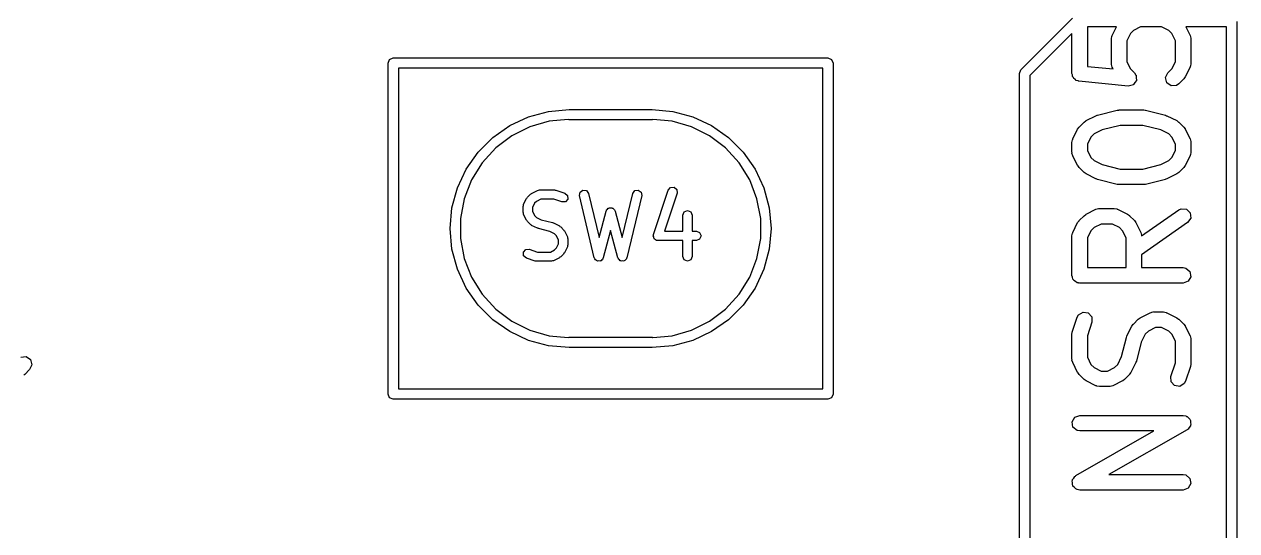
# Model space of a CAD drawing. Extents: x 4.51 to 6.51, y -4.82 to -2.14.
# Drawn here: x 5.7907 to 6.252, y -4.1111 to -3.9183 of the extents above; entities that cross this region are included whole.
import ezdxf

# ---------------------------------------------------------------- set-up
doc = ezdxf.new("R2010")
doc.units = 0
doc.header["$MEASUREMENT"] = 0
doc.layers.add('BLACK', color=7, linetype='CONTINUOUS')

msp = doc.modelspace()

# ---------------------------------------------------------------- linework, layer by layer
at = {"layer": 'BLACK', "linetype": 'CONTINUOUS'}
for p, q in [((6.16987, -3.93562), (6.18955, -3.91593)), ((6.19517, -3.91929), (6.19517, -3.93434)), ((6.20621, -3.91929), (6.19517, -3.91929)), ((6.20458, -3.92256), (6.20621, -3.91929)), ((6.21541, -3.91934), (6.21272, -3.92069)), ((6.22339, -3.91934), (6.21541, -3.91934)), ((6.22609, -3.92069), (6.22339, -3.91934)), ((6.23259, -3.91929), (6.23423, -3.92256)), ((6.24803, -3.91929), (6.23259, -3.91929)), ((6.24803, -4.3878), (6.24803, -3.91929)), ((6.25197, -3.91732), (6.25197, -4.38976)), ((6.18927, -3.92178), (6.17323, -3.93782)), ((6.18927, -3.93701), (6.18927, -3.92178)), ((6.20427, -3.92388), (6.20444, -3.92287)), ((6.20427, -3.93326), (6.20427, -3.92388)), ((6.20444, -3.92287), (6.20456, -3.92274)), ((6.20456, -3.92274), (6.20458, -3.92256)), ((6.21152, -3.92188), (6.21017, -3.92458)), ((6.21017, -3.92458), (6.21017, -3.93256)), ((6.21272, -3.92069), (6.21152, -3.92188)), ((6.22729, -3.92188), (6.22609, -3.92069)), ((6.22864, -3.92458), (6.22729, -3.92188)), ((6.22864, -3.93256), (6.22864, -3.92458)), ((6.23423, -3.92256), (6.23452, -3.92355)), ((6.23452, -3.92355), (6.23448, -3.92372)), ((6.23448, -3.92372), (6.23454, -3.92388)), ((6.23454, -3.92388), (6.23454, -3.93326)), ((5.92913, -3.93307), (5.92971, -3.93168)), ((5.92913, -4.05906), (5.92913, -3.93307)), ((5.92971, -3.93168), (5.9311, -3.9311)), ((5.9311, -3.9311), (6.09646, -3.9311)), ((6.09646, -3.9311), (6.09785, -3.93168)), ((6.09785, -3.93168), (6.09843, -3.93307)), ((6.09843, -3.93307), (6.09843, -4.05906)), ((6.19517, -3.93434), (6.20494, -3.93531)), ((6.20433, -3.93342), (6.20427, -3.93326)), ((6.20428, -3.9336), (6.20433, -3.93342)), ((6.20458, -3.93458), (6.20428, -3.9336)), ((6.21017, -3.93256), (6.21152, -3.93526)), ((6.22729, -3.93526), (6.22864, -3.93256)), ((6.23425, -3.9344), (6.23423, -3.93458)), ((6.23436, -3.93427), (6.23425, -3.9344)), ((6.23454, -3.93326), (6.23436, -3.93427)), ((5.93307, -3.93504), (5.93307, -4.05709)), ((6.09449, -3.93504), (5.93307, -3.93504)), ((6.09449, -4.05709), (6.09449, -3.93504)), ((6.16929, -3.93701), (6.16987, -3.93562)), ((6.16929, -4.38976), (6.16929, -3.93701)), ((6.17323, -3.93782), (6.17323, -4.3878)), ((6.18948, -3.9376), (6.18927, -3.93701)), ((6.18953, -3.93822), (6.18948, -3.9376)), ((6.18982, -3.93852), (6.18953, -3.93822)), ((6.18996, -3.93891), (6.18982, -3.93852)), ((6.1905, -3.93922), (6.18996, -3.93891)), ((6.20494, -3.93531), (6.20458, -3.93458)), ((6.21152, -3.93526), (6.21306, -3.93679)), ((6.21306, -3.93679), (6.21364, -3.93763)), ((6.21364, -3.93763), (6.21365, -3.93765)), ((6.21365, -3.93765), (6.21366, -3.93767)), ((6.21366, -3.93767), (6.21373, -3.93866)), ((6.21373, -3.93866), (6.21382, -3.93965)), ((6.2249, -3.93863), (6.22575, -3.93679)), ((6.22542, -3.94058), (6.2249, -3.93863)), ((6.22575, -3.93679), (6.22729, -3.93526)), ((6.23183, -3.93904), (6.2318, -3.9391)), ((6.23236, -3.93833), (6.23183, -3.93904)), ((6.23423, -3.93458), (6.23236, -3.93833)), ((6.19094, -3.93967), (6.1905, -3.93922)), ((6.1916, -3.93985), (6.19094, -3.93967)), ((6.19171, -3.93992), (6.1916, -3.93985)), ((6.19178, -3.9399), (6.19171, -3.93992)), ((6.19193, -3.93995), (6.19178, -3.9399)), ((6.21067, -3.94182), (6.19193, -3.93995)), ((6.21069, -3.94182), (6.21067, -3.94182)), ((6.21071, -3.94182), (6.21069, -3.94182)), ((6.21167, -3.94157), (6.21071, -3.94182)), ((6.21263, -3.94132), (6.21167, -3.94157)), ((6.21264, -3.94131), (6.21263, -3.94132)), ((6.21266, -3.9413), (6.21264, -3.94131)), ((6.21323, -3.94049), (6.21266, -3.9413)), ((6.21381, -3.93968), (6.21323, -3.94049)), ((6.21382, -3.93965), (6.21381, -3.93966)), ((6.21381, -3.93966), (6.21381, -3.93968)), ((6.22708, -3.94173), (6.22542, -3.94058)), ((6.22909, -3.94156), (6.22708, -3.94173)), ((6.22993, -3.94097), (6.22909, -3.94156)), ((6.2318, -3.9391), (6.22993, -3.94097)), ((5.98255, -3.95352), (5.99017, -3.95148)), ((5.99017, -3.95148), (5.99803, -3.95079)), ((5.99803, -3.95079), (6.02953, -3.95079)), ((6.02953, -3.95079), (6.03739, -3.95148)), ((6.03739, -3.95148), (6.04501, -3.95352)), ((6.19889, -3.95297), (6.199, -3.95289)), ((6.199, -3.95289), (6.2065, -3.95102)), ((6.2065, -3.95102), (6.20709, -3.95097)), ((6.20709, -3.95097), (6.20722, -3.95093)), ((6.20722, -3.95093), (6.21659, -3.95093)), ((6.21659, -3.95093), (6.21717, -3.95103)), ((6.21717, -3.95103), (6.21731, -3.95102)), ((6.21731, -3.95102), (6.22481, -3.95289)), ((6.22481, -3.95289), (6.22527, -3.9531)), ((5.96893, -3.96138), (5.97539, -3.95685)), ((5.97539, -3.95685), (5.98255, -3.95352)), ((5.98303, -3.95735), (5.97618, -3.96077)), ((5.9904, -3.95525), (5.98303, -3.95735)), ((5.99768, -3.95458), (5.9904, -3.95525)), ((5.99803, -3.95472), (5.99768, -3.95458)), ((6.02953, -3.95472), (5.99803, -3.95472)), ((6.02988, -3.95458), (6.02953, -3.95472)), ((6.03716, -3.95525), (6.02988, -3.95458)), ((6.04452, -3.95735), (6.03716, -3.95525)), ((6.05138, -3.96077), (6.04452, -3.95735)), ((6.04501, -3.95352), (6.05217, -3.95685)), ((6.05217, -3.95685), (6.05863, -3.96138)), ((6.19145, -3.95818), (6.19198, -3.95748)), ((6.19198, -3.95748), (6.19201, -3.95742)), ((6.19201, -3.95742), (6.19388, -3.95554)), ((6.19388, -3.95554), (6.1946, -3.95504)), ((6.1946, -3.95504), (6.19465, -3.95499)), ((6.19465, -3.95499), (6.1984, -3.95311)), ((6.1984, -3.95311), (6.19889, -3.95297)), ((6.20758, -3.95683), (6.20075, -3.95854)), ((6.21623, -3.95683), (6.20758, -3.95683)), ((6.22306, -3.95854), (6.21623, -3.95683)), ((6.22527, -3.9531), (6.22541, -3.95311)), ((6.22541, -3.95311), (6.22916, -3.95499)), ((6.22916, -3.95499), (6.22987, -3.95552)), ((6.22987, -3.95552), (6.22993, -3.95554)), ((6.22993, -3.95554), (6.2318, -3.95742)), ((6.2318, -3.95742), (6.23231, -3.95814)), ((5.96335, -3.96696), (5.96893, -3.96138)), ((5.97618, -3.96077), (5.97006, -3.96538)), ((6.0575, -3.96538), (6.05138, -3.96077)), ((6.05863, -3.96138), (6.06421, -3.96696)), ((6.18945, -3.96224), (6.18956, -3.96211)), ((6.18956, -3.96211), (6.18958, -3.96193)), ((6.18958, -3.96193), (6.19145, -3.95818)), ((6.19652, -3.96125), (6.19517, -3.96395)), ((6.19772, -3.96006), (6.19652, -3.96125)), ((6.20075, -3.95854), (6.19772, -3.96006)), ((6.22609, -3.96006), (6.22306, -3.95854)), ((6.22729, -3.96125), (6.22609, -3.96006)), ((6.22864, -3.96395), (6.22729, -3.96125)), ((6.23231, -3.95814), (6.23236, -3.95818)), ((6.23236, -3.95818), (6.23423, -3.96193)), ((6.23423, -3.96193), (6.23452, -3.96292)), ((5.97006, -3.96538), (5.9649, -3.97104)), ((6.06266, -3.97104), (6.0575, -3.96538)), ((6.18927, -3.96325), (6.18945, -3.96224)), ((6.18927, -3.967), (6.18927, -3.96325)), ((6.19517, -3.96395), (6.19517, -3.96631)), ((6.19517, -3.96631), (6.19652, -3.969)), ((6.22729, -3.969), (6.22864, -3.96631)), ((6.22864, -3.96631), (6.22864, -3.96395)), ((6.23452, -3.96292), (6.23448, -3.96309)), ((6.23448, -3.96309), (6.23454, -3.96325)), ((6.23454, -3.96325), (6.23454, -3.967)), ((5.95882, -3.97343), (5.96335, -3.96696)), ((5.9649, -3.97104), (5.96087, -3.97756)), ((6.06669, -3.97756), (6.06266, -3.97104)), ((6.06421, -3.96696), (6.06874, -3.97343)), ((6.18933, -3.96717), (6.18927, -3.967)), ((6.18929, -3.96734), (6.18933, -3.96717)), ((6.18958, -3.96832), (6.18929, -3.96734)), ((6.19145, -3.97207), (6.18958, -3.96832)), ((6.19652, -3.969), (6.19772, -3.9702)), ((6.19772, -3.9702), (6.20075, -3.97172)), ((6.22306, -3.97172), (6.22609, -3.9702)), ((6.22609, -3.9702), (6.22729, -3.969)), ((6.23423, -3.96832), (6.23236, -3.97207)), ((6.23425, -3.96815), (6.23423, -3.96832)), ((6.23436, -3.96801), (6.23425, -3.96815)), ((6.23454, -3.967), (6.23436, -3.96801)), ((5.95549, -3.98058), (5.95882, -3.97343)), ((6.06874, -3.97343), (6.07207, -3.98058)), ((6.1915, -3.97212), (6.19145, -3.97207)), ((6.19201, -3.97284), (6.1915, -3.97212)), ((6.19388, -3.97472), (6.19201, -3.97284)), ((6.19394, -3.97474), (6.19388, -3.97472)), ((6.19465, -3.97527), (6.19394, -3.97474)), ((6.1984, -3.97714), (6.19465, -3.97527)), ((6.20075, -3.97172), (6.20758, -3.97343)), ((6.20758, -3.97343), (6.21623, -3.97343)), ((6.21623, -3.97343), (6.22306, -3.97172)), ((6.22916, -3.97527), (6.22541, -3.97714)), ((6.22921, -3.97522), (6.22916, -3.97527)), ((6.22993, -3.97472), (6.22921, -3.97522)), ((6.2318, -3.97284), (6.22993, -3.97472)), ((6.23183, -3.97278), (6.2318, -3.97284)), ((6.23236, -3.97207), (6.23183, -3.97278)), ((5.95344, -3.9882), (5.95549, -3.98058)), ((5.96087, -3.97756), (5.9581, -3.9847)), ((6.03572, -3.98144), (6.03661, -3.98042)), ((6.03661, -3.98042), (6.03796, -3.98032)), ((6.03796, -3.98032), (6.03899, -3.98121)), ((6.06946, -3.9847), (6.06669, -3.97756)), ((6.07207, -3.98058), (6.07412, -3.9882)), ((6.19854, -3.97716), (6.1984, -3.97714)), ((6.199, -3.97737), (6.19854, -3.97716)), ((6.2065, -3.97924), (6.199, -3.97737)), ((6.20664, -3.97923), (6.2065, -3.97924)), ((6.20722, -3.97933), (6.20664, -3.97923)), ((6.21659, -3.97933), (6.20722, -3.97933)), ((6.21672, -3.97928), (6.21659, -3.97933)), ((6.21731, -3.97924), (6.21672, -3.97928)), ((6.22481, -3.97737), (6.21731, -3.97924)), ((6.22492, -3.97729), (6.22481, -3.97737)), ((6.22541, -3.97714), (6.22492, -3.97729)), ((5.9581, -3.9847), (5.95669, -3.99223)), ((5.9807, -3.98683), (5.98182, -3.98458)), ((5.98182, -3.98458), (5.98204, -3.98439)), ((5.98204, -3.98439), (5.98216, -3.98412)), ((5.98216, -3.98412), (5.98328, -3.983)), ((5.98328, -3.983), (5.98355, -3.98289)), ((5.98355, -3.98289), (5.98374, -3.98267)), ((5.98374, -3.98267), (5.98599, -3.98154)), ((5.9872, -3.9849), (5.98558, -3.98571)), ((5.98599, -3.98154), (5.9864, -3.98151)), ((5.9864, -3.98151), (5.98678, -3.98136)), ((5.98678, -3.98136), (5.99241, -3.98136)), ((5.99212, -3.9849), (5.9872, -3.9849)), ((5.99522, -3.98593), (5.99212, -3.9849)), ((5.99241, -3.98136), (5.99268, -3.98147)), ((5.99268, -3.98147), (5.99297, -3.98145)), ((5.99297, -3.98145), (5.99634, -3.98257)), ((5.99634, -3.98257), (5.99737, -3.98346)), ((5.99746, -3.98481), (5.99657, -3.98584)), ((5.99737, -3.98346), (5.99746, -3.98481)), ((6.00193, -3.98354), (6.00215, -3.9822)), ((6.00756, -4.00716), (6.00193, -3.98354)), ((6.00215, -3.9822), (6.00325, -3.9814)), ((6.00325, -3.9814), (6.00458, -3.98162)), ((6.00458, -3.98162), (6.00538, -3.98272)), ((6.00538, -3.98272), (6.00938, -3.99951)), ((6.01818, -3.99951), (6.02218, -3.98272)), ((6.02563, -3.98354), (6.02, -4.00716)), ((6.02218, -3.98272), (6.02297, -3.98162)), ((6.02297, -3.98162), (6.02431, -3.9814)), ((6.02431, -3.9814), (6.02541, -3.9822)), ((6.02541, -3.9822), (6.02563, -3.98354)), ((6.0301, -3.99831), (6.03572, -3.98144)), ((6.03908, -3.98256), (6.03424, -3.9971)), ((6.03899, -3.98121), (6.03908, -3.98256)), ((6.07087, -3.99223), (6.06946, -3.9847)), ((5.95276, -3.99606), (5.95344, -3.9882)), ((5.98051, -3.98763), (5.98067, -3.98725)), ((5.98051, -3.98988), (5.98051, -3.98763)), ((5.98067, -3.98725), (5.9807, -3.98683)), ((5.98486, -3.98643), (5.98406, -3.98804)), ((5.98406, -3.98804), (5.98406, -3.98946)), ((5.98406, -3.98946), (5.98486, -3.99108)), ((5.98558, -3.98571), (5.98486, -3.98643)), ((5.99657, -3.98584), (5.99522, -3.98593)), ((6.00938, -3.99951), (6.01207, -3.98942)), ((6.01207, -3.98942), (6.01221, -3.98923)), ((6.01221, -3.98923), (6.01225, -3.98899)), ((6.01225, -3.98899), (6.01261, -3.98871)), ((6.01261, -3.98871), (6.01289, -3.98834)), ((6.01289, -3.98834), (6.01313, -3.98831)), ((6.01313, -3.98831), (6.01332, -3.98816)), ((6.01332, -3.98816), (6.01378, -3.98823)), ((6.01378, -3.98823), (6.01424, -3.98816)), ((6.01424, -3.98816), (6.01443, -3.98831)), ((6.01443, -3.98831), (6.01467, -3.98834)), ((6.01467, -3.98834), (6.01495, -3.98871)), ((6.01495, -3.98871), (6.01531, -3.98899)), ((6.01531, -3.98899), (6.01534, -3.98923)), ((6.01534, -3.98923), (6.01549, -3.98942)), ((6.01549, -3.98942), (6.01818, -3.99951)), ((6.04125, -3.991), (6.04177, -3.98975)), ((6.04177, -3.98975), (6.04303, -3.98923)), ((6.04303, -3.98923), (6.04428, -3.98975)), ((6.04428, -3.98975), (6.0448, -3.991)), ((6.07412, -3.9882), (6.0748, -3.99606)), ((6.19465, -3.99061), (6.1984, -3.98874)), ((6.1984, -3.98874), (6.19938, -3.98844)), ((6.19938, -3.98844), (6.19955, -3.98848)), ((6.19955, -3.98848), (6.19972, -3.98842)), ((6.19972, -3.98842), (6.20534, -3.98842)), ((6.20534, -3.98842), (6.20635, -3.9886)), ((6.20635, -3.9886), (6.20649, -3.98871)), ((6.20649, -3.98871), (6.20666, -3.98874)), ((6.20666, -3.98874), (6.21041, -3.99061)), ((6.21578, -3.99884), (6.2299, -3.98896)), ((6.2299, -3.98896), (6.23083, -3.98852)), ((6.23083, -3.98852), (6.23284, -3.9887)), ((6.23284, -3.9887), (6.23427, -3.99013)), ((5.95669, -3.99223), (5.95669, -3.99989)), ((5.98067, -3.99026), (5.98051, -3.98988)), ((5.9807, -3.99067), (5.98067, -3.99026)), ((5.98182, -3.99292), (5.9807, -3.99067)), ((5.98204, -3.99311), (5.98182, -3.99292)), ((5.98216, -3.99338), (5.98204, -3.99311)), ((5.98328, -3.9945), (5.98216, -3.99338)), ((5.98486, -3.99108), (5.98558, -3.99179)), ((5.98558, -3.99179), (5.9874, -3.9927)), ((5.9874, -3.9927), (5.99171, -3.99378)), ((5.99171, -3.99378), (5.99187, -3.9939)), ((5.99187, -3.9939), (5.99207, -3.99392)), ((5.99207, -3.99392), (5.99432, -3.99504)), ((6.04125, -3.9971), (6.04125, -3.991)), ((6.0448, -3.991), (6.0448, -3.9971)), ((6.07087, -3.99989), (6.07087, -3.99223)), ((6.18958, -3.99755), (6.19145, -3.99381)), ((6.19145, -3.99381), (6.19198, -3.9931)), ((6.19198, -3.9931), (6.19201, -3.99304)), ((6.19201, -3.99304), (6.19388, -3.99116)), ((6.19388, -3.99116), (6.1946, -3.99066)), ((6.1946, -3.99066), (6.19465, -3.99061)), ((6.20042, -3.99433), (6.19772, -3.99568)), ((6.20465, -3.99433), (6.20042, -3.99433)), ((6.20734, -3.99568), (6.20465, -3.99433)), ((6.21041, -3.99061), (6.21112, -3.99114)), ((6.21112, -3.99114), (6.21118, -3.99116)), ((6.21118, -3.99116), (6.21306, -3.99304)), ((6.21306, -3.99304), (6.21356, -3.99376)), ((6.21356, -3.99376), (6.21361, -3.99381)), ((6.21361, -3.99381), (6.21548, -3.99755)), ((6.23328, -3.9938), (6.21579, -4.00604)), ((6.23444, -3.99214), (6.23328, -3.9938)), ((6.23427, -3.99013), (6.23444, -3.99214)), ((5.95344, -4.00392), (5.95276, -3.99606)), ((5.98355, -3.99462), (5.98328, -3.9945)), ((5.98374, -3.99484), (5.98355, -3.99462)), ((5.98599, -3.99596), (5.98374, -3.99484)), ((5.98619, -3.99597), (5.98599, -3.99596)), ((5.98635, -3.99609), (5.98619, -3.99597)), ((5.99066, -3.99717), (5.98635, -3.99609)), ((5.99248, -3.99808), (5.99066, -3.99717)), ((5.9932, -3.9988), (5.99248, -3.99808)), ((5.99401, -4.00042), (5.9932, -3.9988)), ((5.99432, -3.99504), (5.99452, -3.99526)), ((5.99452, -3.99526), (5.99478, -3.99537)), ((5.99478, -3.99537), (5.99591, -3.9965)), ((5.99591, -3.9965), (5.99602, -3.99677)), ((5.99602, -3.99677), (5.99624, -3.99696)), ((5.99624, -3.99696), (5.99737, -3.99921)), ((6.01378, -3.99675), (6.01099, -4.00721)), ((6.01657, -4.00721), (6.01378, -3.99675)), ((6.03001, -3.99888), (6.03012, -3.99861)), ((6.03016, -3.99926), (6.03001, -3.99888)), ((6.03012, -3.99861), (6.0301, -3.99831)), ((6.03424, -3.9971), (6.04125, -3.9971)), ((6.0448, -3.9971), (6.0464, -3.9971)), ((6.0464, -3.9971), (6.04765, -3.99762)), ((6.04765, -3.99762), (6.04817, -3.99888)), ((6.04817, -3.99888), (6.04765, -4.00013)), ((6.0748, -3.99606), (6.07412, -4.00392)), ((6.18927, -3.99888), (6.18945, -3.99787)), ((6.18927, -4.01387), (6.18927, -3.99888)), ((6.18945, -3.99787), (6.18956, -3.99773)), ((6.18956, -3.99773), (6.18958, -3.99755)), ((6.19652, -3.99687), (6.19517, -3.99957)), ((6.19772, -3.99568), (6.19652, -3.99687)), ((6.20854, -3.99687), (6.20734, -3.99568)), ((6.20989, -3.99957), (6.20854, -3.99687)), ((6.21548, -3.99755), (6.21578, -3.99854)), ((6.21578, -3.99854), (6.21573, -3.99871)), ((6.21573, -3.99871), (6.21578, -3.99884)), ((5.95669, -3.99989), (5.9581, -4.00742)), ((5.99248, -4.00417), (5.9932, -4.00345)), ((5.9932, -4.00345), (5.99401, -4.00183)), ((5.99401, -4.00183), (5.99401, -4.00042)), ((5.99737, -4.00304), (5.99624, -4.00529)), ((5.99737, -3.99921), (5.9974, -3.99962)), ((5.9974, -4.00263), (5.99737, -4.00304)), ((5.9974, -3.99962), (5.99755, -4)), ((5.99755, -4.00225), (5.9974, -4.00263)), ((5.99755, -4), (5.99755, -4.00225)), ((6.03019, -3.99967), (6.03016, -3.99926)), ((6.03041, -3.99986), (6.03019, -3.99967)), ((6.03052, -4.00013), (6.03041, -3.99986)), ((6.03091, -4.00029), (6.03052, -4.00013)), ((6.03122, -4.00056), (6.03091, -4.00029)), ((6.03151, -4.00054), (6.03122, -4.00056)), ((6.03178, -4.00065), (6.03151, -4.00054)), ((6.04125, -4.00065), (6.03178, -4.00065)), ((6.04125, -4.00675), (6.04125, -4.00065)), ((6.0464, -4.00065), (6.0448, -4.00065)), ((6.0448, -4.00065), (6.0448, -4.00675)), ((6.04765, -4.00013), (6.0464, -4.00065)), ((6.06946, -4.00742), (6.07087, -3.99989)), ((6.19517, -3.99957), (6.19517, -4.01092)), ((6.20989, -4.01092), (6.20989, -3.99957)), ((5.95549, -4.01155), (5.95344, -4.00392)), ((5.9581, -4.00742), (5.96087, -4.01457)), ((5.9806, -4.00506), (5.98149, -4.00404)), ((5.9807, -4.00642), (5.9806, -4.00506)), ((5.98172, -4.00731), (5.9807, -4.00642)), ((5.98149, -4.00404), (5.98284, -4.00394)), ((5.9851, -4.00843), (5.98172, -4.00731)), ((5.98284, -4.00394), (5.98595, -4.00498)), ((5.98595, -4.00498), (5.99086, -4.00498)), ((5.99086, -4.00498), (5.99248, -4.00417)), ((5.99432, -4.00721), (5.99207, -4.00833)), ((5.99452, -4.00699), (5.99432, -4.00721)), ((5.99478, -4.00688), (5.99452, -4.00699)), ((5.99591, -4.00575), (5.99478, -4.00688)), ((5.99602, -4.00548), (5.99591, -4.00575)), ((5.99624, -4.00529), (5.99602, -4.00548)), ((6.00771, -4.00737), (6.00756, -4.00716)), ((6.00775, -4.00764), (6.00771, -4.00737)), ((6.00809, -4.0079), (6.00775, -4.00764)), ((6.00835, -4.00826), (6.00809, -4.0079)), ((6.00861, -4.0083), (6.00835, -4.00826)), ((6.01043, -4.00793), (6.01017, -4.00828)), ((6.01079, -4.00768), (6.01043, -4.00793)), ((6.01083, -4.00742), (6.01079, -4.00768)), ((6.01099, -4.00721), (6.01083, -4.00742)), ((6.01673, -4.00742), (6.01657, -4.00721)), ((6.01677, -4.00768), (6.01673, -4.00742)), ((6.01713, -4.00793), (6.01677, -4.00768)), ((6.01739, -4.00828), (6.01713, -4.00793)), ((6.01921, -4.00826), (6.01895, -4.0083)), ((6.01946, -4.0079), (6.01921, -4.00826)), ((6.01981, -4.00764), (6.01946, -4.0079)), ((6.01985, -4.00737), (6.01981, -4.00764)), ((6.02, -4.00716), (6.01985, -4.00737)), ((6.04177, -4.008), (6.04125, -4.00675)), ((6.04303, -4.00852), (6.04177, -4.008)), ((6.04428, -4.008), (6.04303, -4.00852)), ((6.0448, -4.00675), (6.04428, -4.008)), ((6.06669, -4.01457), (6.06946, -4.00742)), ((6.07412, -4.00392), (6.07207, -4.01155)), ((6.21579, -4.00604), (6.21579, -4.01092)), ((5.95882, -4.0187), (5.95549, -4.01155)), ((5.98539, -4.00841), (5.9851, -4.00843)), ((5.98566, -4.00852), (5.98539, -4.00841)), ((5.99128, -4.00852), (5.98566, -4.00852)), ((5.99166, -4.00836), (5.99128, -4.00852)), ((5.99207, -4.00833), (5.99166, -4.00836)), ((6.00882, -4.00846), (6.00861, -4.0083)), ((6.00926, -4.0084), (6.00882, -4.00846)), ((6.00969, -4.00847), (6.00926, -4.0084)), ((6.00991, -4.00832), (6.00969, -4.00847)), ((6.01017, -4.00828), (6.00991, -4.00832)), ((6.01765, -4.00832), (6.01739, -4.00828)), ((6.01787, -4.00847), (6.01765, -4.00832)), ((6.0183, -4.0084), (6.01787, -4.00847)), ((6.01874, -4.00846), (6.0183, -4.0084)), ((6.01895, -4.0083), (6.01874, -4.00846)), ((6.07207, -4.01155), (6.06874, -4.0187)), ((6.19517, -4.01092), (6.20989, -4.01092)), ((6.21579, -4.01092), (6.23159, -4.01092)), ((6.23159, -4.01092), (6.2326, -4.0111)), ((6.2326, -4.0111), (6.23415, -4.0124)), ((6.23415, -4.0124), (6.2345, -4.01439)), ((5.96087, -4.01457), (5.9649, -4.02108)), ((6.06266, -4.02108), (6.06669, -4.01457)), ((6.18953, -4.01459), (6.18927, -4.01387)), ((6.18966, -4.01535), (6.18953, -4.01459)), ((6.18987, -4.01552), (6.18966, -4.01535)), ((6.18996, -4.01577), (6.18987, -4.01552)), ((6.19062, -4.01615), (6.18996, -4.01577)), ((6.19121, -4.01665), (6.19062, -4.01615)), ((6.19159, -4.01672), (6.19121, -4.01665)), ((6.19171, -4.01678), (6.19159, -4.01672)), ((6.19184, -4.01676), (6.19171, -4.01678)), ((6.19222, -4.01683), (6.19184, -4.01676)), ((6.23159, -4.01683), (6.19222, -4.01683)), ((6.23349, -4.01614), (6.23159, -4.01683)), ((6.2345, -4.01439), (6.23349, -4.01614)), ((5.96335, -4.02517), (5.95882, -4.0187)), ((5.9649, -4.02108), (5.97006, -4.02674)), ((6.0575, -4.02674), (6.06266, -4.02108)), ((6.06874, -4.0187), (6.06421, -4.02517)), ((5.96893, -4.03075), (5.96335, -4.02517)), ((6.06421, -4.02517), (6.05863, -4.03075)), ((5.97539, -4.03527), (5.96893, -4.03075)), ((5.97006, -4.02674), (5.97618, -4.03136)), ((6.05138, -4.03136), (6.0575, -4.02674)), ((6.05863, -4.03075), (6.05217, -4.03527)), ((6.18942, -4.03544), (6.19129, -4.02981)), ((6.19129, -4.02981), (6.19178, -4.02891)), ((6.19178, -4.02891), (6.1935, -4.02785)), ((6.1935, -4.02785), (6.1955, -4.02815)), ((6.1955, -4.02815), (6.19684, -4.02966)), ((6.19684, -4.02966), (6.1969, -4.03168)), ((6.21263, -4.03241), (6.2145, -4.03053)), ((6.2145, -4.03053), (6.21523, -4.03003)), ((6.21523, -4.03003), (6.21527, -4.02998)), ((6.21527, -4.02998), (6.21902, -4.02811)), ((6.21902, -4.02811), (6.22, -4.02781)), ((6.22, -4.02781), (6.22018, -4.02785)), ((6.22018, -4.02785), (6.22034, -4.02779)), ((6.22034, -4.02779), (6.22409, -4.02779)), ((6.22409, -4.02779), (6.2251, -4.02797)), ((6.2251, -4.02797), (6.22524, -4.02808)), ((6.22524, -4.02808), (6.22541, -4.02811)), ((6.22541, -4.02811), (6.22916, -4.02998)), ((6.22916, -4.02998), (6.22987, -4.03051)), ((6.22987, -4.03051), (6.22993, -4.03053)), ((6.22993, -4.03053), (6.2318, -4.03241)), ((5.98255, -4.03861), (5.97539, -4.03527)), ((5.97618, -4.03136), (5.98303, -4.03478)), ((5.98303, -4.03478), (5.9904, -4.03687)), ((6.03716, -4.03687), (6.04452, -4.03478)), ((6.04452, -4.03478), (6.05138, -4.03136)), ((6.05217, -4.03527), (6.04501, -4.03861)), ((6.18927, -4.03637), (6.18942, -4.0355)), ((6.18942, -4.0355), (6.18942, -4.03544)), ((6.1969, -4.03168), (6.19517, -4.03685)), ((6.2102, -4.03692), (6.21208, -4.03318)), ((6.21208, -4.03318), (6.2126, -4.03247)), ((6.2126, -4.03247), (6.21263, -4.03241)), ((6.21834, -4.03505), (6.21714, -4.03624)), ((6.22104, -4.0337), (6.21834, -4.03505)), ((6.22339, -4.0337), (6.22104, -4.0337)), ((6.22609, -4.03505), (6.22339, -4.0337)), ((6.22729, -4.03624), (6.22609, -4.03505)), ((6.2318, -4.03241), (6.23231, -4.03313)), ((6.23231, -4.03313), (6.23236, -4.03318)), ((6.23236, -4.03318), (6.23423, -4.03692)), ((5.99017, -4.04065), (5.98255, -4.03861)), ((5.9904, -4.03687), (5.99768, -4.03755)), ((5.99768, -4.03755), (5.99803, -4.0374)), ((5.99803, -4.0374), (6.02953, -4.0374)), ((6.02953, -4.0374), (6.02969, -4.03747)), ((6.02969, -4.03747), (6.02988, -4.03755)), ((6.02988, -4.03755), (6.03716, -4.03687)), ((6.04501, -4.03861), (6.03739, -4.04065)), ((6.18927, -4.04574), (6.18927, -4.03637)), ((6.19517, -4.03685), (6.19517, -4.04505)), ((6.20818, -4.04471), (6.20998, -4.03753)), ((6.20998, -4.03753), (6.21019, -4.03706)), ((6.21019, -4.03706), (6.2102, -4.03692)), ((6.21563, -4.03928), (6.21383, -4.04646)), ((6.21714, -4.03624), (6.21563, -4.03928)), ((6.22864, -4.03894), (6.22729, -4.03624)), ((6.22864, -4.04714), (6.22864, -4.03894)), ((6.23423, -4.03692), (6.23452, -4.03791)), ((6.23452, -4.03791), (6.23448, -4.03808)), ((6.23448, -4.03808), (6.23454, -4.03825)), ((6.23454, -4.03825), (6.23454, -4.04762)), ((5.78943, -4.04494), (5.79145, -4.04477)), ((5.79145, -4.04477), (5.7931, -4.04593)), ((5.99803, -4.04134), (5.99017, -4.04065)), ((6.02953, -4.04134), (5.99803, -4.04134)), ((6.03739, -4.04065), (6.02953, -4.04134)), ((6.19517, -4.04505), (6.19652, -4.04774)), ((6.20667, -4.04774), (6.20818, -4.04471)), ((5.79277, -4.04971), (5.7909, -4.05158)), ((5.79362, -4.04788), (5.79277, -4.04971)), ((5.7931, -4.04593), (5.79362, -4.04788)), ((6.18933, -4.04591), (6.18927, -4.04574)), ((6.18929, -4.04608), (6.18933, -4.04591)), ((6.18958, -4.04706), (6.18929, -4.04608)), ((6.19145, -4.05081), (6.18958, -4.04706)), ((6.19652, -4.04774), (6.19772, -4.04894)), ((6.19772, -4.04894), (6.20042, -4.05029)), ((6.20277, -4.05029), (6.20547, -4.04894)), ((6.20547, -4.04894), (6.20667, -4.04774)), ((6.21361, -4.04706), (6.21173, -4.05081)), ((6.21362, -4.04693), (6.21361, -4.04706)), ((6.21383, -4.04646), (6.21362, -4.04693)), ((6.22691, -4.05231), (6.22864, -4.04714)), ((6.23439, -4.04855), (6.23252, -4.05418)), ((6.23454, -4.04762), (6.23439, -4.04849)), ((6.23439, -4.04849), (6.23439, -4.04855)), ((5.7909, -4.05158), (5.79053, -4.05184)), ((6.1915, -4.05086), (6.19145, -4.05081)), ((6.19201, -4.05158), (6.1915, -4.05086)), ((6.19388, -4.05346), (6.19201, -4.05158)), ((6.19394, -4.05348), (6.19388, -4.05346)), ((6.19465, -4.05401), (6.19394, -4.05348)), ((6.1984, -4.05588), (6.19465, -4.05401)), ((6.20042, -4.05029), (6.20277, -4.05029)), ((6.20854, -4.05401), (6.20479, -4.05588)), ((6.20858, -4.05396), (6.20854, -4.05401)), ((6.20931, -4.05346), (6.20858, -4.05396)), ((6.21118, -4.05158), (6.20931, -4.05346)), ((6.21121, -4.05152), (6.21118, -4.05158)), ((6.21173, -4.05081), (6.21121, -4.05152)), ((6.22697, -4.05433), (6.22691, -4.05231)), ((6.22831, -4.05584), (6.22697, -4.05433)), ((6.23252, -4.05418), (6.23203, -4.05508)), ((5.93307, -4.05709), (6.09449, -4.05709)), ((6.19857, -4.0559), (6.1984, -4.05588)), ((6.19871, -4.05602), (6.19857, -4.0559)), ((6.19972, -4.0562), (6.19871, -4.05602)), ((6.20347, -4.0562), (6.19972, -4.0562)), ((6.20363, -4.05614), (6.20347, -4.0562)), ((6.20381, -4.05618), (6.20363, -4.05614)), ((6.20479, -4.05588), (6.20381, -4.05618)), ((6.23031, -4.05614), (6.22831, -4.05584)), ((6.23203, -4.05508), (6.23031, -4.05614)), ((5.92971, -4.06045), (5.92913, -4.05906)), ((5.9311, -4.06102), (5.92971, -4.06045)), ((6.09646, -4.06102), (5.9311, -4.06102)), ((6.09785, -4.06045), (6.09646, -4.06102)), ((6.09843, -4.05906), (6.09785, -4.06045)), ((6.18931, -4.0696), (6.19032, -4.06785)), ((6.19032, -4.06785), (6.19222, -4.06716)), ((6.19222, -4.06716), (6.23159, -4.06716)), ((6.23159, -4.06716), (6.2326, -4.06734)), ((6.2326, -4.06734), (6.23281, -4.06752)), ((6.23281, -4.06752), (6.23308, -4.06757)), ((6.23308, -4.06757), (6.23356, -4.06815)), ((6.23356, -4.06815), (6.23415, -4.06864)), ((6.18966, -4.07159), (6.18931, -4.0696)), ((6.19121, -4.07289), (6.18966, -4.07159)), ((6.23305, -4.07268), (6.20334, -4.08966)), ((6.23323, -4.07247), (6.23305, -4.07268)), ((6.23349, -4.07238), (6.23323, -4.07247)), ((6.23387, -4.07172), (6.23349, -4.07238)), ((6.23436, -4.07114), (6.23387, -4.07172)), ((6.23415, -4.06864), (6.23419, -4.06891)), ((6.23419, -4.06891), (6.23437, -4.06912)), ((6.2345, -4.07063), (6.23436, -4.07087)), ((6.23436, -4.07087), (6.23436, -4.07114)), ((6.23437, -4.06912), (6.23437, -4.06988)), ((6.23437, -4.06988), (6.2345, -4.07063)), ((6.19075, -4.09005), (6.22047, -4.07307)), ((6.19222, -4.07307), (6.19121, -4.07289)), ((6.22047, -4.07307), (6.19222, -4.07307)), ((6.18945, -4.09159), (6.18994, -4.09101)), ((6.18994, -4.09101), (6.19032, -4.09035)), ((6.19032, -4.09035), (6.19058, -4.09026)), ((6.19058, -4.09026), (6.19075, -4.09005)), ((6.20334, -4.08966), (6.23159, -4.08966)), ((6.23159, -4.08966), (6.2326, -4.08984)), ((6.2326, -4.08984), (6.23415, -4.09114)), ((6.23415, -4.09114), (6.2345, -4.09313)), ((6.18931, -4.0921), (6.18945, -4.09186)), ((6.18944, -4.09285), (6.18931, -4.0921)), ((6.18944, -4.09361), (6.18944, -4.09285)), ((6.18962, -4.09382), (6.18944, -4.09361)), ((6.18945, -4.09186), (6.18945, -4.09159)), ((6.18966, -4.09409), (6.18962, -4.09382)), ((6.19025, -4.09458), (6.18966, -4.09409)), ((6.19073, -4.09516), (6.19025, -4.09458)), ((6.191, -4.09521), (6.19073, -4.09516)), ((6.19121, -4.09539), (6.191, -4.09521)), ((6.19222, -4.09557), (6.19121, -4.09539)), ((6.23159, -4.09557), (6.19222, -4.09557)), ((6.23349, -4.09488), (6.23159, -4.09557)), ((6.2345, -4.09313), (6.23349, -4.09488))]:
    msp.add_line(p, q, dxfattribs=at)

doc.saveas('drawing.dxf')
